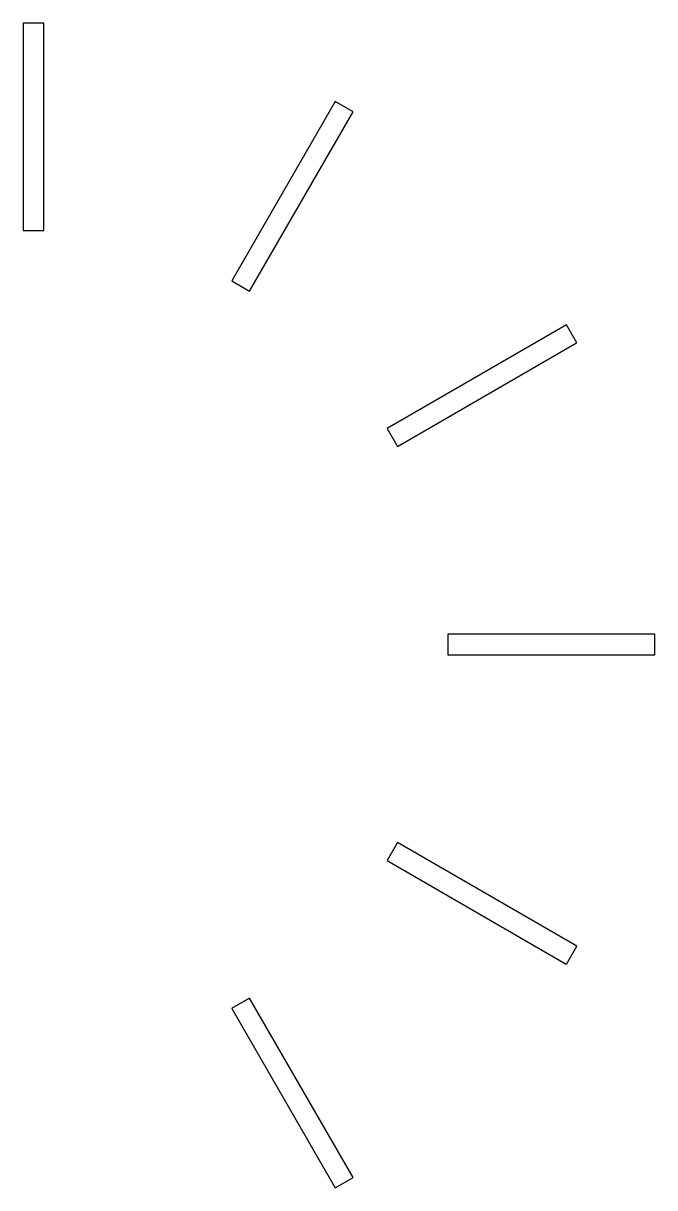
# Model space of a CAD drawing. Extents: x -1 to 126, y -65 to 138.
# Drawn here: x 110.1 to 119.86, y -7.62 to 10.37 of the extents above; entities that cross this region are included whole.
import ezdxf

# ---------------------------------------------------------------- set-up
doc = ezdxf.new("R2010")
doc.units = 0

msp = doc.modelspace()

# ---------------------------------------------------------------- linework, layer by layer
for p, q in [((110.099, 10.3747), (110.099, 7.17457)), ((110.419, 10.3747), (110.099, 10.3747)), ((110.419, 7.17457), (110.419, 10.3747)), ((114.92, 9.16847), (113.32008, 6.39705)), ((113.597, 6.23703), (115.19692, 9.00845)), ((115.197, 9.00845), (114.919858, 9.16847)), ((110.099, 7.17457), (110.419, 7.17457)), ((113.32, 6.39705), (113.597142, 6.23703)), ((118.493, 5.71322), (115.72186, 4.11302)), ((118.653, 5.43608), (118.49298, 5.713222)), ((115.881, 3.83588), (118.65214, 5.43608)), ((115.721, 4.11302), (115.88102, 3.835878)), ((119.859, 0.93464), (116.659, 0.93464)), ((116.659, 0.93464), (116.659, 0.614601)), ((119.859, 0.614601), (119.859, 0.93464)), ((116.659, 0.614601), (119.859, 0.614601)), ((115.881, -2.28692), (115.72098, -2.564062)), ((118.653, -3.88684), (115.88186, -2.28692)), ((115.721, -2.56407), (118.49214, -4.16399)), ((118.493, -4.16398), (118.65302, -3.886838)), ((113.597, -4.68807), (113.319858, -4.84809)), ((113.32, -4.84809), (114.91992, -7.61923)), ((115.197, -7.45921), (113.59708, -4.68807)), ((114.92, -7.61923), (115.197142, -7.45921))]:
    msp.add_line(p, q)

doc.saveas('drawing.dxf')
